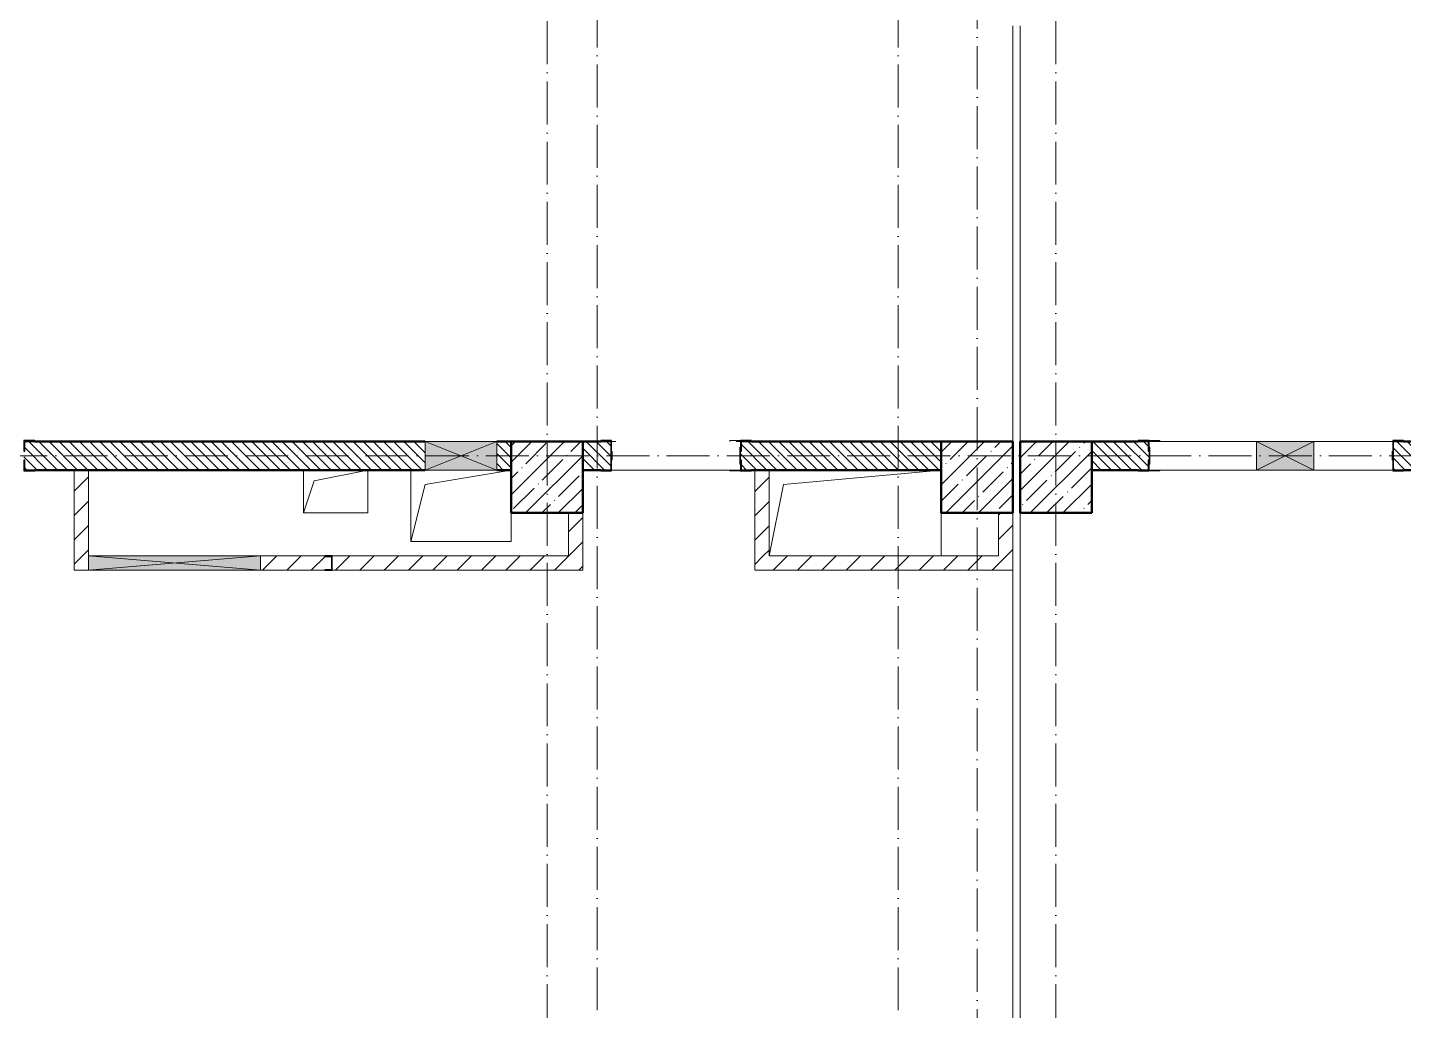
# Model space of a CAD drawing. Header units: millimetres. Extents: x -136833 to 49383, y -8033 to 344618.
# Drawn here: x -66459 to -56859, y 247905 to 254766 of the extents above; entities that cross this region are included whole.
import ezdxf

# ---------------------------------------------------------------- set-up
doc = ezdxf.new("R2010")
doc.units = ezdxf.units.MM
doc.linetypes.add('50_200_ШТРИХ_1Т_ш5_п1_п1_', pattern=[700, 500, -100, 0, -100])
for name, color, linetype, lineweight in [('A-DETL-GENF-OTLN', 7, 'Continuous', 9), ('A-FLOR-____-OTLN', 7, 'Continuous', 9), ('A-GENM-____-MCUT', 7, 'Continuous', 25), ('A-GENM-____-OTLN', 7, 'Continuous', 9), ('A-GENM-____-OTLN-1', 7, 'Continuous', 25), ('A-GLAZ-____-OTLN', 7, 'Continuous', 9), ('A-WALL-____-MCUT-2', 7, 'Continuous', 50), ('A-WALL-____-PATT-1', 7, 'Continuous', 9), ('A-WALL-FNSH-MCUT-1', 7, 'Continuous', 9), ('I-WALL-____-OTLN', 7, 'Continuous', 9), ('S-COLS-____-MCUT', 7, 'Continuous', 50), ('S-COLS-____-OTLN', 7, 'Continuous', 9), ('S-GRID-____-OTLN-1', 7, '50_200_ШТРИХ_1Т_ш5_п1_п1_', 9)]:
    doc.layers.add(name, color=color, linetype=linetype, lineweight=lineweight)
pattern_1 = [(45, (-131434.41, 245796.49), (-84.85281, 84.85281), [])]
pattern_2 = [(135, (-131434.413, 245796.486), (-35.35534, -35.35534), [])]

# ---------------------------------------------------------------- blocks, each defined once
blk = doc.blocks.new('BSC_Колонна _Прямоугольная - 500х500-V56-АР1_План отверстий 2 этажа в осях 1-64_А-ГГ')
at = {"layer": 'S-COLS-____-OTLN'}
h = blk.add_hatch(dxfattribs=at)
h.set_pattern_fill('FP_85', color=256, style=0, pattern_type=2)
h.set_pattern_definition([(45, (-68600, -5831.04), (-114.04925, 114.04925), []), (45, (-68485.95, -5831.04), (-114.04925, 114.04925), [201.613, -40.323, 3.353, -36.97])])
h.paths.add_polyline_path([(-250, -250), (250, -250), (250, 250), (-250, 250)], flags=0)
at = {"layer": 'S-COLS-____-MCUT'}
for p, q in [((250, 250), (-250, 250)), ((-250, 250), (-250, -250)), ((250, -250), (250, 250)), ((-250, -250), (250, -250))]:
    blk.add_line(p, q, dxfattribs=at)
blk = doc.blocks.new('BSC_Колонна _Прямоугольная - 500х500-V113-АР1_План отверстий 2 этажа в осях 1-64_А-ГГ')
at = {"layer": 'S-COLS-____-OTLN'}
h = blk.add_hatch(dxfattribs=at)
h.set_pattern_fill('FP_142', color=256, style=0, pattern_type=2)
h.set_pattern_definition([(45, (-71600, -5831.04), (-114.04925, 114.04925), []), (45, (-71485.95, -5831.04), (-114.04925, 114.04925), [201.613, -40.323, 3.353, -36.97])])
h.paths.add_polyline_path([(-250, -250), (250, -250), (250, 250), (-250, 250)], flags=0)
at = {"layer": 'S-COLS-____-MCUT'}
for p, q in [((250, 250), (-250, 250)), ((-250, 250), (-250, -250)), ((250, -250), (250, 250)), ((-250, -250), (250, -250))]:
    blk.add_line(p, q, dxfattribs=at)
blk = doc.blocks.new('BSC_Колонна _Прямоугольная - 500х500-V131-АР1_План отверстий 2 этажа в осях 1-64_А-ГГ')
at = {"layer": 'S-COLS-____-OTLN'}
h = blk.add_hatch(dxfattribs=at)
h.set_pattern_fill('FP_161', color=256, style=0, pattern_type=2)
h.set_pattern_definition([(45, (-72150, -5831.04), (-114.04925, 114.04925), []), (45, (-72035.95, -5831.04), (-114.04925, 114.04925), [201.613, -40.323, 3.353, -36.97])])
h.paths.add_polyline_path([(-250, -250), (250, -250), (250, 250), (-250, 250)], flags=0)
at = {"layer": 'S-COLS-____-MCUT'}
for p, q in [((250, 250), (-250, 250)), ((-250, 250), (-250, -250)), ((250, -250), (250, 250)), ((-250, -250), (250, -250))]:
    blk.add_line(p, q, dxfattribs=at)
blk = doc.blocks.new('Фахверк_СКБ_Уголок - 200_3960_зеркало-28268689-АР1_План отверстий 2 этажа в осях 1-64_А-ГГ')
at = {"layer": 'A-GENM-____-MCUT'}
for p, q in [((200, 156), (125, 156)), ((125, 156), (125, 81)), ((131, 81), (131, 150)), ((131, 150), (200, 150)), ((200, 150), (200, 156)), ((125, 81), (131, 81)), ((131, 19), (125, 19)), ((125, 19), (125, -56)), ((131, -50), (131, 19)), ((125, -56), (200, -56)), ((200, -50), (131, -50)), ((200, -56), (200, -50))]:
    blk.add_line(p, q, dxfattribs=at)
blk = doc.blocks.new('Фахверк_СКБ_Уголок - 200_3960-28268576-АР1_План отверстий 2 этажа в осях 1-64_А-ГГ')
at = {"layer": 'A-GENM-____-MCUT'}
for p, q in [((200, 156), (125, 156)), ((125, 156), (125, 81)), ((131, 81), (131, 150)), ((131, 150), (200, 150)), ((200, 150), (200, 156)), ((125, 81), (131, 81)), ((131, 19), (125, 19)), ((125, 19), (125, -56)), ((131, -50), (131, 19)), ((125, -56), (200, -56)), ((200, -50), (131, -50)), ((200, -56), (200, -50))]:
    blk.add_line(p, q, dxfattribs=at)
blk = doc.blocks.new('154_Стойка_СКБ_Уголок - СМ-2480_200-28346303-АР1_План отверстий 2 этажа в осях 1-64_А-ГГ')
at = {"layer": 'A-GENM-____-MCUT'}
for p, q in [((125, 156), (125, 81)), ((200, 156), (125, 156)), ((131, 81), (131, 150)), ((131, 150), (200, 150)), ((200, 150), (200, 156)), ((125, 81), (131, 81)), ((131, 19), (125, 19)), ((125, 19), (125, -56)), ((131, -50), (131, 19)), ((125, -56), (200, -56)), ((200, -50), (131, -50)), ((200, -56), (200, -50))]:
    blk.add_line(p, q, dxfattribs=at)
blk = doc.blocks.new('Стойка_Влож_Полоса боковая - Полоса-28213942-АР1_План отверстий 2 этажа в осях 1-64_А-ГГ')
at = {"layer": 'A-GENM-____-OTLN'}
for p, q in [((-5, 60), (0, 60)), ((-5, -60), (-5, 60)), ((0, 31), (0, -31)), ((0, -60), (-5, -60))]:
    blk.add_line(p, q, dxfattribs=at)
blk = doc.blocks.new('Стойка_Влож_Уголок_Опорный - Уголок-28213941-АР1_План отверстий 2 этажа в осях 1-64_А-ГГ')
at = {"layer": 'A-GENM-____-OTLN'}
for p, q in [((-212, -6), (-212, 0)), ((0, 0), (0, -6)), ((-212, -75), (-212, -6)), ((-212, -6), (-206, -6)), ((-212, -75), (-206, -75)), ((-6, -6), (0, -6)), ((-6, -75), (0, -75)), ((0, -6), (0, -75))]:
    blk.add_line(p, q, dxfattribs=at)
blk = doc.blocks.new('154_Фахверк_СКБ_Швеллер - Тип_100_3960-28318856-АР1_План отверстий 2 этажа в осях 1-64_А-ГГ')
at = {"layer": 'A-GENM-____-MCUT'}
for p, q in [((175, 50), (125, 50)), ((125, 50), (125, -50)), ((128, 47), (175, 47)), ((128, -47), (128, 47)), ((175, 47), (175, 50)), ((125, -50), (175, -50)), ((175, -47), (128, -47)), ((175, -50), (175, -47))]:
    blk.add_line(p, q, dxfattribs=at)
blk = doc.blocks.new('AR_Отверстие прямоугольное _в плите_ - AR_Отверстие прямоугольное _в плите_-30552548-АР1_План отверстий 2 этажа в осях 1-64_А-ГГ')
at = {"layer": 'A-GENM-____-OTLN'}
for p, q in [((-500, 200), (600, 300)), ((-600, -300), (-500, 200)), ((600, -300), (600, 0))]:
    blk.add_line(p, q, dxfattribs=at)
blk = doc.blocks.new('AR_Отверстие прямоугольное _в плите_ - AR_Отверстие прямоугольное _в плите_-30553029-АР1_План отверстий 2 этажа в осях 1-64_А-ГГ')
at = {"layer": 'A-GENM-____-OTLN'}
for p, q in [((-350, 250), (-350, -250)), ((-250, 150), (350, 250)), ((-350, -250), (-250, 150)), ((350, -250), (350, -50)), ((-350, -250), (350, -250))]:
    blk.add_line(p, q, dxfattribs=at)
blk = doc.blocks.new('AR_Отверстие прямоугольное _в плите_ - AR_Отверстие прямоугольное _в плите_-V184-АР1_План отверстий 2 этажа в осях 1-64_А-ГГ')
at = {"layer": 'A-GENM-____-OTLN'}
for p, q in [((-225, 150), (-225, -150)), ((-150, 75), (225, 150)), ((225, -150), (225, 150)), ((-225, -150), (-150, 75)), ((-225, -150), (225, -150))]:
    blk.add_line(p, q, dxfattribs=at)
blk = doc.blocks.new('AR_Отверстие прямоугольное _в стене__БезПР - AR_Отверстие прямоугольное _в стене__БезПР-36427847-АР1_План отверстий 2 этажа в осях 1-64_А-ГГ')
at = {"layer": 'A-GLAZ-____-OTLN'}
blk.add_hatch(color=256, dxfattribs=at).paths.add_polyline_path([(250, 100), (-250, 100), (-250, -100), (250, -100)], flags=0)
at = {"layer": 'A-DETL-GENF-OTLN'}
for p, q in [((-250, -100), (-250, 100)), ((-250, 100), (250, 100)), ((250, 100), (-250, -100)), ((-250, 100), (250, -100)), ((250, 100), (-250, 100)), ((-250, 100), (-250, -100)), ((250, 100), (250, -100)), ((250, -100), (250, 100)), ((250, -100), (-250, -100)), ((-250, -100), (250, -100))]:
    blk.add_line(p, q, dxfattribs=at)
at = {"layer": 'A-GLAZ-____-OTLN'}
blk.add_line((250, 100), (-250, 100), dxfattribs=at)
blk = doc.blocks.new('AR_Отверстие прямоугольное _в стене__БезПР - AR_Отверстие прямоугольное _в стене__БезПР-36428632-АР1_План отверстий 2 этажа в осях 1-64_А-ГГ')
at = {"layer": 'A-GLAZ-____-OTLN'}
blk.add_hatch(color=256, dxfattribs=at).paths.add_polyline_path([(-200, -100), (200, -100), (200, 100), (-200, 100)], flags=0)
at = {"layer": 'A-DETL-GENF-OTLN'}
for p, q in [((-200, -100), (-200, 100)), ((-200, 100), (200, 100)), ((200, 100), (-200, -100)), ((-200, 100), (200, -100)), ((200, 100), (-200, 100)), ((-200, 100), (-200, -100)), ((200, 100), (200, -100)), ((200, -100), (200, 100)), ((200, -100), (-200, -100)), ((-200, -100), (200, -100))]:
    blk.add_line(p, q, dxfattribs=at)
at = {"layer": 'A-GLAZ-____-OTLN'}
blk.add_line((200, 100), (-200, 100), dxfattribs=at)
blk = doc.blocks.new('AR_Отверстие прямоугольное _в стене__БезПР - AR_Отверстие прямоугольное _в стене__БезПР-36428102-АР1_План отверстий 2 этажа в осях 1-64_А-ГГ')
at = {"layer": 'A-GLAZ-____-OTLN'}
blk.add_hatch(color=256, dxfattribs=at).paths.add_polyline_path([(-600, 50), (-600, -50), (600, -50), (600, 50)], flags=0)
at = {"layer": 'A-DETL-GENF-OTLN'}
for p, q in [((-600, -50), (-600, 50)), ((-600, 50), (600, 50)), ((600, 50), (-600, -50)), ((-600, 50), (600, -50)), ((600, 50), (-600, 50)), ((-600, 50), (-600, -50)), ((600, 50), (600, -50)), ((600, -50), (600, 50)), ((600, -50), (-600, -50)), ((-600, -50), (600, -50))]:
    blk.add_line(p, q, dxfattribs=at)
at = {"layer": 'A-GLAZ-____-OTLN'}
blk.add_line((600, 50), (-600, 50), dxfattribs=at)
blk = doc.blocks.new('3эт')
at = {"layer": 'S-GRID-____-OTLN-1', "color": 251, "ltscale": 0.6, "true_color": 0x636466}
for p, q in [((352720.7, -36982.5), (352720.7, -91346.1)), ((354820.7, -36982.5), (354820.7, -91173.5)), ((352370.7, -91173.5), (352370.7, -76712.9)), ((355370.7, -91346.1), (355370.7, -76712.9)), ((355920.7, -91173.5), (355920.7, -76712.9)), ((374089.5, -80882.4), (279101.9, -80882.4))]:
    blk.add_line(p, q, dxfattribs=at)

msp = doc.modelspace()

# ---------------------------------------------------------------- hatches: boundary and pattern name
at = {"layer": 'A-WALL-____-PATT-1'}
h = msp.add_hatch(dxfattribs=at)
h.set_pattern_fill('FP_6', color=256, style=0, pattern_type=2)
h.set_pattern_definition(pattern_2)
h.paths.add_polyline_path([(-63184.4, 251677.5), (-63084.4, 251677.5), (-63084.4, 251877.5), (-63184.4, 251877.5), (-63184.4, 251683.4)], flags=0)
h.paths.add_polyline_path([(-63684.4, 251677.5), (-63684.4, 251877.5), (-66478.4, 251877.2), (-66478.4, 251808.5), (-66484.4, 251808.5), (-66484.4, 251746.5), (-66478.4, 251746.5), (-66478.4, 251677.5), (-64284.5, 251677.5)], flags=0)
h.paths.add_polyline_path([(-68259.4, 251677.5), (-68190.4, 251677.5), (-68190.4, 251746.5), (-68184.4, 251746.5), (-68184.4, 251808.5), (-68190.4, 251808.5), (-68190.4, 251877.5), (-68584.4, 251877.5), (-68584.4, 251677.5)], flags=0)
h = msp.add_hatch(dxfattribs=at)
h.set_pattern_fill('FP_6', color=256, style=0, pattern_type=2)
h.set_pattern_definition(pattern_2)
h.paths.add_polyline_path([(-61409.4, 251677.5), (-60084.4, 251677.5), (-60084.4, 251877.5), (-61478.4, 251877.5), (-61478.4, 251808.5), (-61484.4, 251808.5), (-61484.4, 251746.5), (-61478.4, 251746.5), (-61478.4, 251677.5)], flags=0)
h.paths.add_polyline_path([(-62459.4, 251677.5), (-62390.4, 251677.5), (-62390.4, 251746.5), (-62384.4, 251746.5), (-62384.4, 251808.5), (-62390.4, 251808.5), (-62390.4, 251877.5), (-62584.4, 251877.5), (-62584.4, 251677.5), (-62517, 251677.5)], flags=0)
h = msp.add_hatch(dxfattribs=at)
h.set_pattern_fill('FP_6', color=256, style=0, pattern_type=2)
h.set_pattern_definition(pattern_2)
h.paths.add_polyline_path([(-56728.4, 251677.5), (-56534.4, 251677.5), (-56534.4, 251877.5), (-56928.4, 251877.5), (-56928.4, 251808.5), (-56934.4, 251808.5), (-56934.4, 251746.5), (-56928.4, 251746.5), (-56928.4, 251677.5), (-56859.4, 251677.5)], flags=0)
h.paths.add_polyline_path([(-59034.4, 251677.5), (-58640.4, 251677.5), (-58640.4, 251746.5), (-58634.4, 251746.5), (-58634.4, 251808.5), (-58640.4, 251808.5), (-58640.4, 251877.5), (-59034.4, 251877.5), (-59034.4, 251717.5)], flags=0)
h = msp.add_hatch(dxfattribs=at)
h.set_pattern_fill('FP_4', color=256, style=0, pattern_type=2)
h.set_pattern_definition(pattern_1)
h.paths.add_polyline_path([(-66034.4, 250977.5), (-66034.4, 251677.5), (-66134.4, 251677.5), (-66134.4, 250977.5)], flags=0)
h = msp.add_hatch(dxfattribs=at)
h.set_pattern_fill('FP_4', color=256, style=0, pattern_type=2)
h.set_pattern_definition(pattern_1)
h.paths.add_polyline_path([(-61284.4, 251077.5), (-61284.4, 251677.5), (-61384.4, 251677.5), (-61384.4, 251077.5)], flags=0)
h = msp.add_hatch(dxfattribs=at)
h.set_pattern_fill('FP_4', color=256, style=0, pattern_type=2)
h.set_pattern_definition(pattern_1)
h.paths.add_polyline_path([(-62584.4, 251077.5), (-62584.4, 251377.5), (-62684.4, 251377.5), (-62684.4, 251077.5)], flags=0)
h = msp.add_hatch(dxfattribs=at)
h.set_pattern_fill('FP_4', color=256, style=0, pattern_type=2)
h.set_pattern_definition(pattern_1)
h.paths.add_polyline_path([(-59584.4, 251077.5), (-59584.4, 251377.5), (-59684.4, 251377.5), (-59684.4, 251077.5)], flags=0)
h = msp.add_hatch(dxfattribs=at)
h.set_pattern_fill('FP_4', color=256, style=0, pattern_type=2)
h.set_pattern_definition(pattern_1)
h.paths.add_polyline_path([(-62584.4, 250977.5), (-62584.4, 251077.5), (-64334.4, 251077.5), (-64334.4, 250977.5), (-64284.5, 250977.5)], flags=0)
h.paths.add_polyline_path([(-64384.4, 250977.5), (-64384.4, 250980.5), (-64337.4, 250980.5), (-64337.4, 251074.5), (-64384.4, 251074.5), (-64384.4, 251077.5), (-64834.4, 251077.5), (-64834.4, 250977.5)], flags=0)
h = msp.add_hatch(dxfattribs=at)
h.set_pattern_fill('FP_4', color=256, style=0, pattern_type=2)
h.set_pattern_definition(pattern_1)
h.paths.add_polyline_path([(-59584.4, 250977.5), (-59584.4, 251077.5), (-61384.4, 251077.5), (-61384.4, 250977.5), (-60749.5, 250977.5)], flags=0)

# ---------------------------------------------------------------- linework, layer by layer
at = {"layer": 'A-FLOR-____-OTLN'}
for p, q in [((-59584.4, 251877.5), (-59584.4, 254777.5)), ((-59534.4, 254777.5), (-59534.4, 251877.5)), ((-64534.4, 251377.5), (-64534.4, 251677.5)), ((-64084.4, 251677.5), (-64084.4, 251377.5)), ((-63784.4, 251177.5), (-63784.4, 251677.5)), ((-64084.4, 251377.5), (-64534.4, 251377.5)), ((-63084.4, 251377.5), (-63084.4, 251177.5)), ((-60084.4, 251377.5), (-60084.4, 251077.5)), ((-59534.4, 251377.5), (-59534.4, 244377.5)), ((-63084.4, 251177.5), (-63784.4, 251177.5)), ((-59584.4, 244377.5), (-59584.4, 250977.5))]:
    msp.add_line(p, q, dxfattribs=at)
at = {"layer": 'A-WALL-____-MCUT-2'}
for p, q in [((-63684.4, 251877.5), (-66409.4, 251877.5)), ((-63084.4, 251877.5), (-63184.4, 251877.5)), ((-62459.4, 251877.5), (-62584.4, 251877.5)), ((-62384.4, 251746.5), (-62384.4, 251808.5)), ((-60084.4, 251877.5), (-61409.4, 251877.5)), ((-58709.4, 251877.5), (-59034.4, 251877.5)), ((-56934.4, 251808.5), (-56934.4, 251746.5)), ((-56534.4, 251877.5), (-56859.4, 251877.5)), ((-66409.4, 251677.5), (-63684.4, 251677.5)), ((-63184.4, 251677.5), (-63084.4, 251677.5)), ((-62584.4, 251677.5), (-62459.4, 251677.5)), ((-61409.4, 251677.5), (-60084.4, 251677.5)), ((-59034.4, 251677.5), (-58709.4, 251677.5)), ((-56859.4, 251677.5), (-56534.4, 251677.5))]:
    msp.add_line(p, q, dxfattribs=at)
at = {"layer": 'A-WALL-FNSH-MCUT-1'}
for p, q in [((-66134.4, 251677.5), (-66134.4, 250977.5)), ((-66034.4, 251077.5), (-66034.4, 251677.5)), ((-61384.4, 251677.5), (-61384.4, 250977.5)), ((-61284.4, 251077.5), (-61284.4, 251677.5)), ((-62684.4, 251377.5), (-62684.4, 251077.5)), ((-62584.4, 250977.5), (-62584.4, 251377.5)), ((-59684.4, 251377.5), (-59684.4, 251077.5)), ((-59584.4, 250977.5), (-59584.4, 251377.5)), ((-64384.4, 251077.5), (-64834.4, 251077.5)), ((-62684.4, 251077.5), (-64334.4, 251077.5)), ((-59684.4, 251077.5), (-61284.4, 251077.5)), ((-66134.4, 250977.5), (-66034.4, 250977.5)), ((-64834.4, 250977.5), (-64384.4, 250977.5)), ((-64334.4, 250977.5), (-62584.4, 250977.5)), ((-61384.4, 250977.5), (-59584.4, 250977.5))]:
    msp.add_line(p, q, dxfattribs=at)
at = {"layer": 'I-WALL-____-OTLN'}
for p, q in [((-62384.4, 251877.5), (-62354.4, 251877.5)), ((-61514.4, 251877.5), (-61484.4, 251877.5)), ((-58634.4, 251877.5), (-57884.4, 251877.5)), ((-57484.4, 251877.5), (-56934.4, 251877.5)), ((-61484.4, 251677.5), (-62384.4, 251677.5)), ((-57884.4, 251677.5), (-58634.4, 251677.5)), ((-56934.4, 251677.5), (-57484.4, 251677.5))]:
    msp.add_line(p, q, dxfattribs=at)

# ---------------------------------------------------------------- block references
msp.add_blockref('3эт', (-415205.1, 332659.9))
at = {"layer": 'A-GENM-____-OTLN'}
for name, p, rotation in [('Стойка_Влож_Уголок_Опорный - Уголок-28213941-АР1_План отверстий 2 этажа в осях 1-64_А-ГГ', (-61484.4, 251671.5), 269.9999999999995), ('Стойка_Влож_Уголок_Опорный - Уголок-28213941-АР1_План отверстий 2 этажа в осях 1-64_А-ГГ', (-58634.4, 251883.5), 89.99999999999955), ('Стойка_Влож_Полоса боковая - Полоса-28213942-АР1_План отверстий 2 этажа в осях 1-64_А-ГГ', (-58634.4, 251777.5), 180)]:
    msp.add_blockref(name, p, dxfattribs=dict(at, rotation=rotation))
for name, p in [('Стойка_Влож_Полоса боковая - Полоса-28213942-АР1_План отверстий 2 этажа в осях 1-64_А-ГГ', (-61484.4, 251777.5)), ('AR_Отверстие прямоугольное _в плите_ - AR_Отверстие прямоугольное _в плите_-V184-АР1_План отверстий 2 этажа в осях 1-64_А-ГГ', (-64309.4, 251527.5)), ('AR_Отверстие прямоугольное _в плите_ - AR_Отверстие прямоугольное _в плите_-30553029-АР1_План отверстий 2 этажа в осях 1-64_А-ГГ', (-63434.4, 251427.5)), ('AR_Отверстие прямоугольное _в плите_ - AR_Отверстие прямоугольное _в плите_-30552548-АР1_План отверстий 2 этажа в осях 1-64_А-ГГ', (-60684.4, 251377.5))]:
    msp.add_blockref(name, p, dxfattribs=at)
at = {"layer": 'A-GENM-____-OTLN-1'}
for name, p in [('154_Стойка_СКБ_Уголок - СМ-2480_200-28346303-АР1_План отверстий 2 этажа в осях 1-64_А-ГГ', (-66609.4, 251727.5)), ('154_Стойка_СКБ_Уголок - СМ-2480_200-28346303-АР1_План отверстий 2 этажа в осях 1-64_А-ГГ', (-61609.4, 251727.5)), ('Фахверк_СКБ_Уголок - 200_3960-28268576-АР1_План отверстий 2 этажа в осях 1-64_А-ГГ', (-57059.4, 251727.5))]:
    msp.add_blockref(name, p, dxfattribs=at)
at = {"layer": 'A-GENM-____-OTLN-1', "rotation": 180}
for name, p in [('Фахверк_СКБ_Уголок - 200_3960_зеркало-28268689-АР1_План отверстий 2 этажа в осях 1-64_А-ГГ', (-62259.4, 251827.5)), ('154_Стойка_СКБ_Уголок - СМ-2480_200-28346303-АР1_План отверстий 2 этажа в осях 1-64_А-ГГ', (-58509.4, 251827.5)), ('154_Фахверк_СКБ_Швеллер - Тип_100_3960-28318856-АР1_План отверстий 2 этажа в осях 1-64_А-ГГ', (-64209.4, 251027.5))]:
    msp.add_blockref(name, p, dxfattribs=at)
at = {"layer": 'A-GLAZ-____-OTLN', "rotation": 180}
for name, p in [('AR_Отверстие прямоугольное _в стене__БезПР - AR_Отверстие прямоугольное _в стене__БезПР-36427847-АР1_План отверстий 2 этажа в осях 1-64_А-ГГ', (-63434.4, 251777.5)), ('AR_Отверстие прямоугольное _в стене__БезПР - AR_Отверстие прямоугольное _в стене__БезПР-36428632-АР1_План отверстий 2 этажа в осях 1-64_А-ГГ', (-57684.4, 251777.5)), ('AR_Отверстие прямоугольное _в стене__БезПР - AR_Отверстие прямоугольное _в стене__БезПР-36428102-АР1_План отверстий 2 этажа в осях 1-64_А-ГГ', (-65434.4, 251027.5))]:
    msp.add_blockref(name, p, dxfattribs=at)
at = {"layer": 'S-COLS-____-OTLN'}
for name, p in [('BSC_Колонна _Прямоугольная - 500х500-V56-АР1_План отверстий 2 этажа в осях 1-64_А-ГГ', (-62834.4, 251627.5)), ('BSC_Колонна _Прямоугольная - 500х500-V113-АР1_План отверстий 2 этажа в осях 1-64_А-ГГ', (-59834.4, 251627.5)), ('BSC_Колонна _Прямоугольная - 500х500-V131-АР1_План отверстий 2 этажа в осях 1-64_А-ГГ', (-59284.4, 251627.5))]:
    msp.add_blockref(name, p, dxfattribs=at)

doc.saveas('drawing.dxf')
